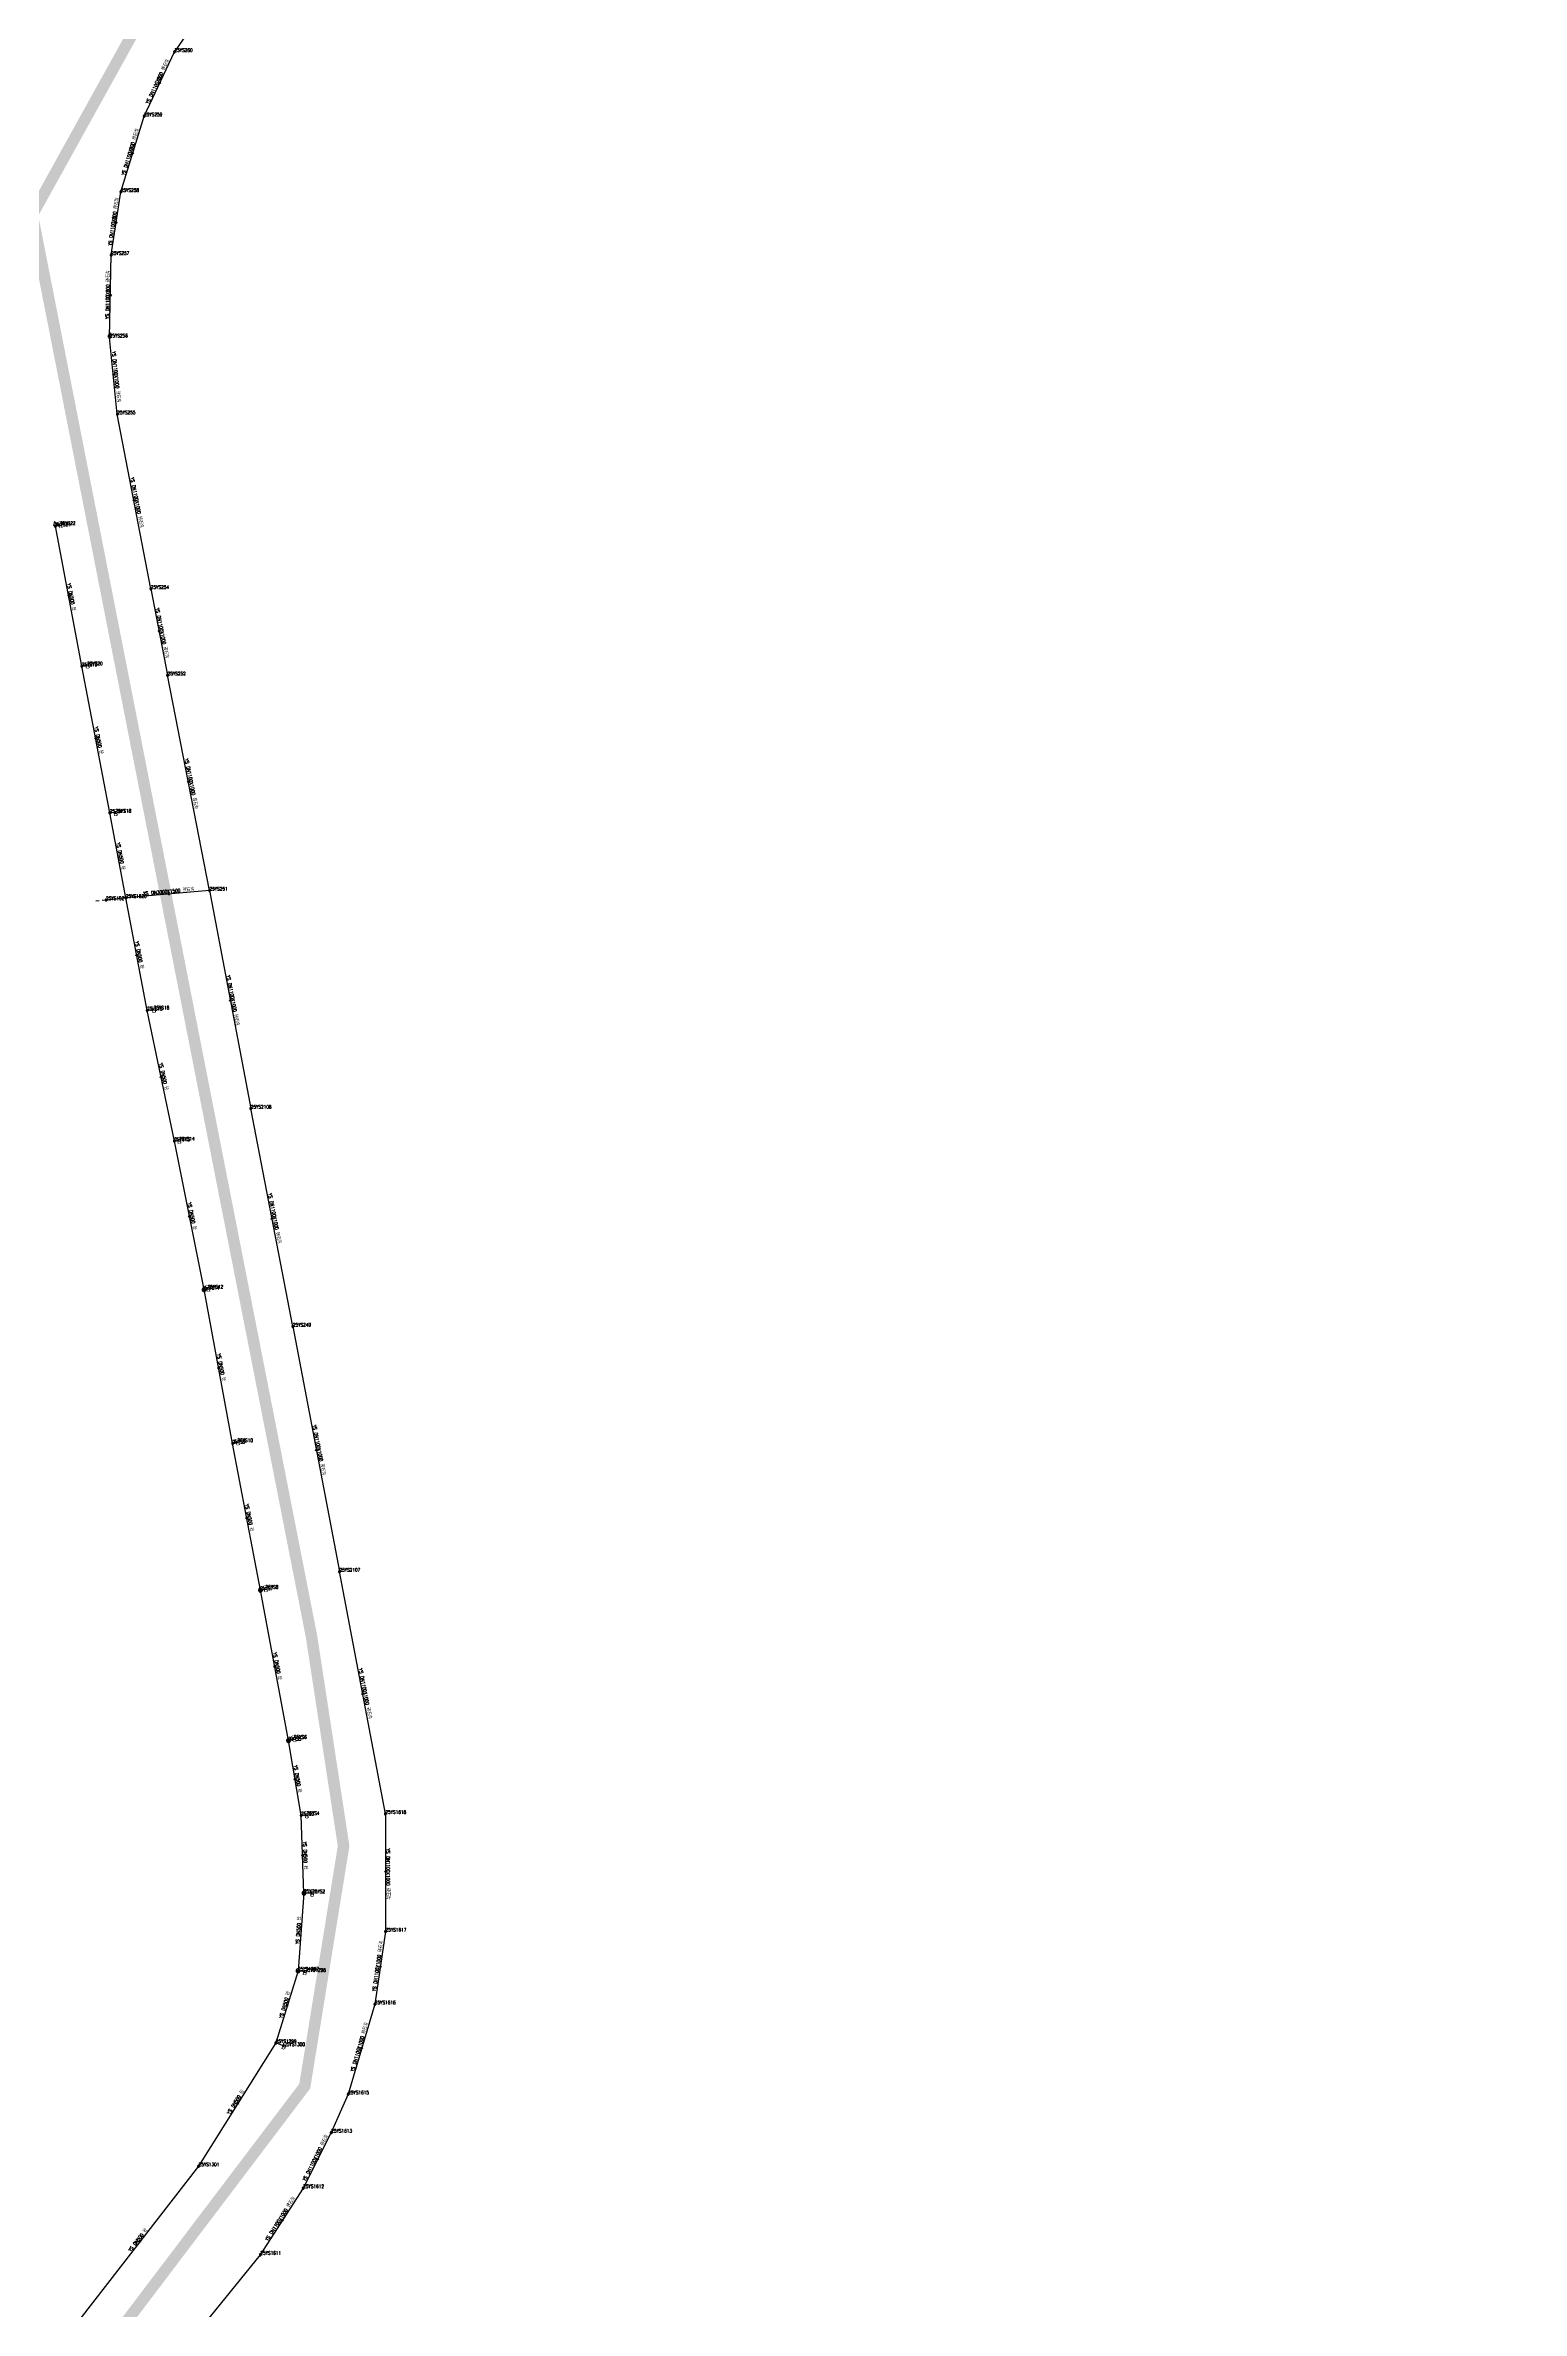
# Model space of a CAD drawing. Extents: x 78813 to 99477, y 2421021 to 2448125.
# Drawn here: x 86655 to 87039, y 2425117 to 2425708 of the extents above; entities that cross this region are included whole.
import ezdxf
from ezdxf.enums import TextEntityAlignment as Align

# ---------------------------------------------------------------- set-up
doc = ezdxf.new("R2010")
doc.units = 0
doc.set_wipeout_variables(frame=1)
doc.layers.get('0').update_dxf_attribs({"linetype": 'CONTINUOUS'})
doc.layers.add('DX_YS', color=42, linetype='CONTINUOUS')
doc.layers.add('道路', color=5, linetype='CONTINUOUS')
doc.layers.add('YSLINE', color=7, linetype='CONTINUOUS', true_color=0xcc9900)
doc.styles.add('CcNameZT', font='txt.SHX', dxfattribs={"width": 0.8, "bigfont": 'HZTXT.SHX'})
doc.styles.add('PointNameZT', font='txt.SHX', dxfattribs={"width": 0.8, "bigfont": 'HZTXT.SHX'})

# ---------------------------------------------------------------- blocks, each defined once
blk = doc.blocks.new('GC546')
at = {"color": 0}
for p in [(0.866, 0.5), (0.866, -0.5)]:
    blk.add_line(p, (0, 0), dxfattribs=at)
blk = doc.blocks.new('PS管线点')
blk.add_wipeout([(0.5, 0), (0.5, 0), (0.5, 0.1), (0.5, 0.1), (0.5, 0.1), (0.5, 0.2), (0.5, 0.2), (0.4, 0.2), (0.4, 0.3), (0.4, 0.3), (0.4, 0.3), (0.4, 0.3), (0.3, 0.4), (0.3, 0.4), (0.3, 0.4), (0.2, 0.4), (0.2, 0.4), (0.2, 0.5), (0.2, 0.5), (0.1, 0.5), (0.1, 0.5), (0.1, 0.5), (0, 0.5), (0, 0.5), (-0.1, 0.5), (-0.1, 0.5), (-0.1, 0.5), (-0.2, 0.5), (-0.2, 0.5), (-0.2, 0.4), (-0.3, 0.4), (-0.3, 0.4), (-0.3, 0.4), (-0.3, 0.4), (-0.4, 0.3), (-0.4, 0.3), (-0.4, 0.3), (-0.4, 0.3), (-0.4, 0.2), (-0.5, 0.2), (-0.5, 0.2), (-0.5, 0.1), (-0.5, 0.1), (-0.5, 0.1), (-0.5, 0), (-0.5, 0), (-0.5, 0), (-0.5, -0.1), (-0.5, -0.1), (-0.5, -0.1), (-0.5, -0.2), (-0.5, -0.2), (-0.4, -0.2), (-0.4, -0.3), (-0.4, -0.3), (-0.4, -0.3), (-0.4, -0.3), (-0.3, -0.4), (-0.3, -0.4), (-0.3, -0.4), (-0.3, -0.4), (-0.2, -0.4), (-0.2, -0.5), (-0.2, -0.5), (-0.1, -0.5), (-0.1, -0.5), (-0.1, -0.5), (0, -0.5), (0, -0.5), (0.1, -0.5), (0.1, -0.5), (0.1, -0.5), (0.2, -0.5), (0.2, -0.5), (0.2, -0.4), (0.2, -0.4), (0.3, -0.4), (0.3, -0.4), (0.3, -0.4), (0.4, -0.3), (0.4, -0.3), (0.4, -0.3), (0.4, -0.3), (0.4, -0.2), (0.5, -0.2), (0.5, -0.2), (0.5, -0.1), (0.5, -0.1), (0.5, -0.1)])
blk.add_lwpolyline([(0.5, 0), (0.5, 0), (0.5, 0.1), (0.5, 0.1), (0.5, 0.1), (0.5, 0.2), (0.5, 0.2), (0.4, 0.2), (0.4, 0.3), (0.4, 0.3), (0.4, 0.3), (0.4, 0.3), (0.3, 0.4), (0.3, 0.4), (0.3, 0.4), (0.2, 0.4), (0.2, 0.4), (0.2, 0.5), (0.2, 0.5), (0.1, 0.5), (0.1, 0.5), (0.1, 0.5), (0, 0.5), (0, 0.5), (-0.1, 0.5), (-0.1, 0.5), (-0.1, 0.5), (-0.2, 0.5), (-0.2, 0.5), (-0.2, 0.4), (-0.3, 0.4), (-0.3, 0.4), (-0.3, 0.4), (-0.3, 0.4), (-0.4, 0.3), (-0.4, 0.3), (-0.4, 0.3), (-0.4, 0.3), (-0.4, 0.2), (-0.5, 0.2), (-0.5, 0.2), (-0.5, 0.1), (-0.5, 0.1), (-0.5, 0.1), (-0.5, 0), (-0.5, 0), (-0.5, 0), (-0.5, -0.1), (-0.5, -0.1), (-0.5, -0.1), (-0.5, -0.2), (-0.5, -0.2), (-0.4, -0.2), (-0.4, -0.3), (-0.4, -0.3), (-0.4, -0.3), (-0.4, -0.3), (-0.3, -0.4), (-0.3, -0.4), (-0.3, -0.4), (-0.3, -0.4), (-0.2, -0.4), (-0.2, -0.5), (-0.2, -0.5), (-0.1, -0.5), (-0.1, -0.5), (-0.1, -0.5), (0, -0.5), (0, -0.5), (0.1, -0.5), (0.1, -0.5), (0.1, -0.5), (0.2, -0.5), (0.2, -0.5), (0.2, -0.4), (0.2, -0.4), (0.3, -0.4), (0.3, -0.4), (0.3, -0.4), (0.4, -0.3), (0.4, -0.3), (0.4, -0.3), (0.4, -0.3), (0.4, -0.2), (0.5, -0.2), (0.5, -0.2), (0.5, -0.1), (0.5, -0.1), (0.5, -0.1), (0.5, 0)], close=True)
blk = doc.blocks.new('PS变径')
blk.add_wipeout([(0.5, 0), (0.5, 0), (0.5, 0.1), (0.5, 0.1), (0.5, 0.1), (0.5, 0.2), (0.5, 0.2), (0.4, 0.2), (0.4, 0.3), (0.4, 0.3), (0.4, 0.3), (0.4, 0.3), (0.3, 0.4), (0.3, 0.4), (0.3, 0.4), (0.2, 0.4), (0.2, 0.4), (0.2, 0.5), (0.2, 0.5), (0.1, 0.5), (0.1, 0.5), (0.1, 0.5), (0, 0.5), (0, 0.5), (-0.1, 0.5), (-0.1, 0.5), (-0.1, 0.5), (-0.2, 0.5), (-0.2, 0.5), (-0.2, 0.4), (-0.3, 0.4), (-0.3, 0.4), (-0.3, 0.4), (-0.3, 0.4), (-0.4, 0.3), (-0.4, 0.3), (-0.4, 0.3), (-0.4, 0.3), (-0.4, 0.2), (-0.5, 0.2), (-0.5, 0.2), (-0.5, 0.1), (-0.5, 0.1), (-0.5, 0.1), (-0.5, 0), (-0.5, 0), (-0.5, 0), (-0.5, -0.1), (-0.5, -0.1), (-0.5, -0.1), (-0.5, -0.2), (-0.5, -0.2), (-0.4, -0.2), (-0.4, -0.3), (-0.4, -0.3), (-0.4, -0.3), (-0.4, -0.3), (-0.3, -0.4), (-0.3, -0.4), (-0.3, -0.4), (-0.3, -0.4), (-0.2, -0.4), (-0.2, -0.5), (-0.2, -0.5), (-0.1, -0.5), (-0.1, -0.5), (-0.1, -0.5), (0, -0.5), (0, -0.5), (0.1, -0.5), (0.1, -0.5), (0.1, -0.5), (0.2, -0.5), (0.2, -0.5), (0.2, -0.4), (0.2, -0.4), (0.3, -0.4), (0.3, -0.4), (0.3, -0.4), (0.4, -0.3), (0.4, -0.3), (0.4, -0.3), (0.4, -0.3), (0.4, -0.2), (0.5, -0.2), (0.5, -0.2), (0.5, -0.1), (0.5, -0.1), (0.5, -0.1)])
blk.add_wipeout([(0.5, -1), (2.5, 0), (0.5, 1)])
for points in [[(0.5, 0), (0.5, 0), (0.5, 0.1), (0.5, 0.1), (0.5, 0.1), (0.5, 0.2), (0.5, 0.2), (0.4, 0.2), (0.4, 0.3), (0.4, 0.3), (0.4, 0.3), (0.4, 0.3), (0.3, 0.4), (0.3, 0.4), (0.3, 0.4), (0.2, 0.4), (0.2, 0.4), (0.2, 0.5), (0.2, 0.5), (0.1, 0.5), (0.1, 0.5), (0.1, 0.5), (0, 0.5), (0, 0.5), (-0.1, 0.5), (-0.1, 0.5), (-0.1, 0.5), (-0.2, 0.5), (-0.2, 0.5), (-0.2, 0.4), (-0.3, 0.4), (-0.3, 0.4), (-0.3, 0.4), (-0.3, 0.4), (-0.4, 0.3), (-0.4, 0.3), (-0.4, 0.3), (-0.4, 0.3), (-0.4, 0.2), (-0.5, 0.2), (-0.5, 0.2), (-0.5, 0.1), (-0.5, 0.1), (-0.5, 0.1), (-0.5, 0), (-0.5, 0), (-0.5, 0), (-0.5, -0.1), (-0.5, -0.1), (-0.5, -0.1), (-0.5, -0.2), (-0.5, -0.2), (-0.4, -0.2), (-0.4, -0.3), (-0.4, -0.3), (-0.4, -0.3), (-0.4, -0.3), (-0.3, -0.4), (-0.3, -0.4), (-0.3, -0.4), (-0.3, -0.4), (-0.2, -0.4), (-0.2, -0.5), (-0.2, -0.5), (-0.1, -0.5), (-0.1, -0.5), (-0.1, -0.5), (0, -0.5), (0, -0.5), (0.1, -0.5), (0.1, -0.5), (0.1, -0.5), (0.2, -0.5), (0.2, -0.5), (0.2, -0.4), (0.2, -0.4), (0.3, -0.4), (0.3, -0.4), (0.3, -0.4), (0.4, -0.3), (0.4, -0.3), (0.4, -0.3), (0.4, -0.3), (0.4, -0.2), (0.5, -0.2), (0.5, -0.2), (0.5, -0.1), (0.5, -0.1), (0.5, -0.1), (0.5, 0)], [(0.5, -1), (2.5, 0), (0.5, 1)]]:
    blk.add_lwpolyline(points, close=True)
blk = doc.blocks.new('PS雨篦')
blk.add_lwpolyline([(-1.5, 0.5), (0, 0.5), (1.5, 0.5), (1.5, -0.5), (0, -0.5), (-1.5, -0.5)], close=True)
blk.add_wipeout([(-1.5, 0.5), (0, 0.5), (1.5, 0.5), (1.5, -0.5), (0, -0.5), (-1.5, -0.5)])
for p, q in [((-0.5, -0.5), (-0.5, 0.5)), ((0.5, -0.5), (0.5, 0.5))]:
    blk.add_line(p, q)
blk = doc.blocks.new('PS非普查')
blk.add_lwpolyline([(3.7, 0), (5.3, 0)])
blk.add_wipeout([(0.5, 0), (0.5, 0), (0.5, 0.1), (0.5, 0.1), (0.5, 0.1), (0.5, 0.2), (0.5, 0.2), (0.4, 0.2), (0.4, 0.3), (0.4, 0.3), (0.4, 0.3), (0.4, 0.3), (0.3, 0.4), (0.3, 0.4), (0.3, 0.4), (0.2, 0.4), (0.2, 0.4), (0.2, 0.5), (0.2, 0.5), (0.1, 0.5), (0.1, 0.5), (0.1, 0.5), (0, 0.5), (0, 0.5), (-0.1, 0.5), (-0.1, 0.5), (-0.1, 0.5), (-0.2, 0.5), (-0.2, 0.5), (-0.2, 0.4), (-0.3, 0.4), (-0.3, 0.4), (-0.3, 0.4), (-0.3, 0.4), (-0.4, 0.3), (-0.4, 0.3), (-0.4, 0.3), (-0.4, 0.3), (-0.4, 0.2), (-0.5, 0.2), (-0.5, 0.2), (-0.5, 0.1), (-0.5, 0.1), (-0.5, 0.1), (-0.5, 0), (-0.5, 0), (-0.5, 0), (-0.5, -0.1), (-0.5, -0.1), (-0.5, -0.1), (-0.5, -0.2), (-0.5, -0.2), (-0.4, -0.2), (-0.4, -0.3), (-0.4, -0.3), (-0.4, -0.3), (-0.4, -0.3), (-0.3, -0.4), (-0.3, -0.4), (-0.3, -0.4), (-0.3, -0.4), (-0.2, -0.4), (-0.2, -0.5), (-0.2, -0.5), (-0.1, -0.5), (-0.1, -0.5), (-0.1, -0.5), (0, -0.5), (0, -0.5), (0.1, -0.5), (0.1, -0.5), (0.1, -0.5), (0.2, -0.5), (0.2, -0.5), (0.2, -0.4), (0.2, -0.4), (0.3, -0.4), (0.3, -0.4), (0.3, -0.4), (0.4, -0.3), (0.4, -0.3), (0.4, -0.3), (0.4, -0.3), (0.4, -0.2), (0.5, -0.2), (0.5, -0.2), (0.5, -0.1), (0.5, -0.1), (0.5, -0.1)])
blk.add_line((0.5, 0), (2.1, 0))
blk.add_lwpolyline([(0.5, 0), (0.5, 0), (0.5, 0.1), (0.5, 0.1), (0.5, 0.1), (0.5, 0.2), (0.5, 0.2), (0.4, 0.2), (0.4, 0.3), (0.4, 0.3), (0.4, 0.3), (0.4, 0.3), (0.3, 0.4), (0.3, 0.4), (0.3, 0.4), (0.2, 0.4), (0.2, 0.4), (0.2, 0.5), (0.2, 0.5), (0.1, 0.5), (0.1, 0.5), (0.1, 0.5), (0, 0.5), (0, 0.5), (-0.1, 0.5), (-0.1, 0.5), (-0.1, 0.5), (-0.2, 0.5), (-0.2, 0.5), (-0.2, 0.4), (-0.3, 0.4), (-0.3, 0.4), (-0.3, 0.4), (-0.3, 0.4), (-0.4, 0.3), (-0.4, 0.3), (-0.4, 0.3), (-0.4, 0.3), (-0.4, 0.2), (-0.5, 0.2), (-0.5, 0.2), (-0.5, 0.1), (-0.5, 0.1), (-0.5, 0.1), (-0.5, 0), (-0.5, 0), (-0.5, 0), (-0.5, -0.1), (-0.5, -0.1), (-0.5, -0.1), (-0.5, -0.2), (-0.5, -0.2), (-0.4, -0.2), (-0.4, -0.3), (-0.4, -0.3), (-0.4, -0.3), (-0.4, -0.3), (-0.3, -0.4), (-0.3, -0.4), (-0.3, -0.4), (-0.3, -0.4), (-0.2, -0.4), (-0.2, -0.5), (-0.2, -0.5), (-0.1, -0.5), (-0.1, -0.5), (-0.1, -0.5), (0, -0.5), (0, -0.5), (0.1, -0.5), (0.1, -0.5), (0.1, -0.5), (0.2, -0.5), (0.2, -0.5), (0.2, -0.4), (0.2, -0.4), (0.3, -0.4), (0.3, -0.4), (0.3, -0.4), (0.4, -0.3), (0.4, -0.3), (0.4, -0.3), (0.4, -0.3), (0.4, -0.2), (0.5, -0.2), (0.5, -0.2), (0.5, -0.1), (0.5, -0.1), (0.5, -0.1), (0.5, 0)], close=True)
blk = doc.blocks.new('PS雨水井')
blk.add_lwpolyline([(1, 0), (1, 0.1), (1, 0.1), (1, 0.2), (1, 0.3), (0.9, 0.3), (0.9, 0.4), (0.9, 0.5), (0.8, 0.5), (0.8, 0.6), (0.8, 0.6), (0.7, 0.7), (0.7, 0.7), (0.6, 0.8), (0.6, 0.8), (0.5, 0.9), (0.4, 0.9), (0.4, 0.9), (0.3, 1), (0.2, 1), (0.2, 1), (0.1, 1), (0, 1), (0, 1), (-0.1, 1), (-0.2, 1), (-0.2, 1), (-0.3, 1), (-0.4, 0.9), (-0.4, 0.9), (-0.5, 0.9), (-0.6, 0.8), (-0.6, 0.8), (-0.7, 0.7), (-0.7, 0.7), (-0.8, 0.6), (-0.8, 0.6), (-0.8, 0.5), (-0.9, 0.5), (-0.9, 0.4), (-0.9, 0.3), (-1, 0.3), (-1, 0.2), (-1, 0.1), (-1, 0.1), (-1, 0), (-1, -0.1), (-1, -0.1), (-1, -0.2), (-1, -0.3), (-0.9, -0.3), (-0.9, -0.4), (-0.9, -0.5), (-0.8, -0.5), (-0.8, -0.6), (-0.8, -0.6), (-0.7, -0.7), (-0.7, -0.7), (-0.6, -0.8), (-0.6, -0.8), (-0.5, -0.9), (-0.4, -0.9), (-0.4, -0.9), (-0.3, -1), (-0.2, -1), (-0.2, -1), (-0.1, -1), (0, -1), (0, -1), (0.1, -1), (0.2, -1), (0.2, -1), (0.3, -1), (0.4, -0.9), (0.4, -0.9), (0.5, -0.9), (0.6, -0.8), (0.6, -0.8), (0.7, -0.7), (0.7, -0.7), (0.8, -0.6), (0.8, -0.6), (0.8, -0.5), (0.9, -0.5), (0.9, -0.4), (0.9, -0.3), (1, -0.3), (1, -0.2), (1, -0.1), (1, 0)], close=True)
blk.add_wipeout([(1, 0), (1, 0.1), (1, 0.1), (1, 0.2), (1, 0.3), (0.9, 0.3), (0.9, 0.4), (0.9, 0.5), (0.8, 0.5), (0.8, 0.6), (0.8, 0.6), (0.7, 0.7), (0.7, 0.7), (0.6, 0.8), (0.6, 0.8), (0.5, 0.9), (0.4, 0.9), (0.4, 0.9), (0.3, 1), (0.2, 1), (0.2, 1), (0.1, 1), (0, 1), (0, 1), (-0.1, 1), (-0.2, 1), (-0.2, 1), (-0.3, 1), (-0.4, 0.9), (-0.4, 0.9), (-0.5, 0.9), (-0.6, 0.8), (-0.6, 0.8), (-0.7, 0.7), (-0.7, 0.7), (-0.8, 0.6), (-0.8, 0.6), (-0.8, 0.5), (-0.9, 0.5), (-0.9, 0.4), (-0.9, 0.3), (-1, 0.3), (-1, 0.2), (-1, 0.1), (-1, 0.1), (-1, 0), (-1, -0.1), (-1, -0.1), (-1, -0.2), (-1, -0.3), (-0.9, -0.3), (-0.9, -0.4), (-0.9, -0.5), (-0.8, -0.5), (-0.8, -0.6), (-0.8, -0.6), (-0.7, -0.7), (-0.7, -0.7), (-0.6, -0.8), (-0.6, -0.8), (-0.5, -0.9), (-0.4, -0.9), (-0.4, -0.9), (-0.3, -1), (-0.2, -1), (-0.2, -1), (-0.1, -1), (0, -1), (0, -1), (0.1, -1), (0.2, -1), (0.2, -1), (0.3, -1), (0.4, -0.9), (0.4, -0.9), (0.5, -0.9), (0.6, -0.8), (0.6, -0.8), (0.7, -0.7), (0.7, -0.7), (0.8, -0.6), (0.8, -0.6), (0.8, -0.5), (0.9, -0.5), (0.9, -0.4), (0.9, -0.3), (1, -0.3), (1, -0.2), (1, -0.1)])
for p, q in [((-1, 0), (0, 0)), ((-0.9, 0.5), (0, 0.5)), ((0, 1), (0, 0)), ((0, 0.5), (0.9, 0.5)), ((0, 0), (0, -1)), ((0, 0), (1, 0)), ((-0.9, -0.5), (0, -0.5)), ((0, -0.5), (0.9, -0.5))]:
    blk.add_line(p, q)
blk = doc.blocks.new('测量点')
h = blk.add_hatch(color=256)
edge = h.paths.add_edge_path()
edge.add_arc((0, 0), 0.5, 0, 360)
blk.add_circle((0, 0), 0.5)

msp = doc.modelspace()

# ---------------------------------------------------------------- block references
at = {"layer": 'DX_YS', "yscale": 0.5, "zscale": 0.5}
for p, xscale, rotation in [((86684.45, 2425697.65, 3.86), 0.5000000001536496, 64.71863045558679), ((86677.45, 2425679.42, 3.96), 0.499999999866367, 72.87439079449615), ((86673.16, 2425661.34, 4.02), 0.5000000001781035, 81.3161513101042), ((86671.7, 2425642.39, 3.92), 0.4999999998851811, 88.93498658003358), ((86672.51, 2425621.63, 3.84), 0.5000000001509899, 95.72219960918616), ((86677.88, 2425588.86, 3.51), 0.5000000001229686, 100.8668933224122), ((86660.82, 2425564.19, 3.59), 0.5000000001832314, 100.6838252741066), ((86684.43, 2425554.84, 2.84), 0.5000000000833822, 100.9633126572995), ((86667.92, 2425526.83, 3.46), 0.4999999998557038, 100.8435975605049), ((86692.07, 2425515.54, 2.45), 0.4999999998519986, 101.0057837755386), ((86686.63, 2425486.54, 2.56), 0.5000000000024155, 5.090460311877128), ((86678.52, 2425470.91, 2.73), 0.4999999998549646, 280.7059852453273), ((86702.89, 2425459.1, 2.7), 0.4999999998506179, 280.7154649849932), ((86684.83, 2425439.24, 3.4), 0.4999999999299272, 281.7507326890598), ((86692.24, 2425402.86, 3.47), 0.5000000001191487, 281.2888806079861), ((86713.77, 2425402.29, 3.27), 0.5000000001838688, 280.9644736968089), ((86699.83, 2425363.45, 3.59), 0.5000000000174134, 280.5291306023761), ((86725.34, 2425341.95, 3.66), 0.4999999998869422, 280.7501670137684), ((86707.18, 2425324.3, 3.55), 0.5000000001735025, 280.7350023170765), ((86714.46, 2425285.6, 3.61), 0.4999999999231046, 280.5838237430992), ((86737.38, 2425278.46, 3.88), 0.4999999999958212, 280.7212739464729), ((86719.76, 2425256.24, 3.72), 0.4999999998544108, 279.5522549698174), ((86721.78, 2425236.36, 3.8), 0.5000000000532252, 272.0886318288373), ((86743.38, 2425231.58, 4.03), 0.499999999983179, 90.12146836529145), ((86742.01, 2425206.77, 4.26), 0.5000000000417547, 81.58342958698124), ((86717.7, 2425196.61, 4.01), 0.5000000001363194, 72.87952207670122), ((86737.13, 2425185.56, 4.15), 0.4999999998822828, 73.48973080282785), ((86704.74, 2425171.14, 4.01), 0.5000000001773359, 57.92904102545356), ((86725.6, 2425156.6, 3.61), 0.5000000000538526, 63.10289476246587), ((86716.35, 2425140.69, 3.53), 0.4999999998226409, 57.25543335243373), ((86679.21, 2425135.17, 3.92), 0.5000000001105271, 52.16615099615215)]:
    msp.add_blockref('GC546', p, dxfattribs=dict(at, xscale=xscale, rotation=rotation))

# ---------------------------------------------------------------- texts
at = {"layer": 'DX_YS', "style": 'CcNameZT', "width": 0.8}
for s, rotation, p in [(' YS DN1100X800 砖石沟', 64.71863, (86684.22, 2425697.76, 3.85)), (' YS DN1100X800 砖石沟', 72.87439, (86677.21, 2425679.49, 3.86)), (' YS DN1100X800 砖石沟', 81.31615, (86672.91, 2425661.38, 4.05)), (' YS DN1100X800 砖石沟', 88.93499, (86671.45, 2425642.39, 3.99)), (' YS DN1100X1000 砖石沟', 275.72219, (86672.76, 2425621.66, 3.86)), (' YS DN1100X1000 砖石沟', 280.86689, (86678.13, 2425588.91, 3.82)), (' YS DN500 砼', 280.68382, (86661.06, 2425564.23, 3.65)), (' YS DN1100X1000 砖石沟', 280.96331, (86684.68, 2425554.89, 3.2)), (' YS DN500 砼', 280.84359, (86668.17, 2425526.88, 3.54)), (' YS DN1100X1000 砖石沟', 281.00578, (86692.31, 2425515.59, 2.49)), (' YS DN500 砼', 280.6579, (86673.91, 2425496.69, 3.38)), (' YS DN3000X1500 砖石沟', 5.09046, (86686.61, 2425486.79, 2.42)), (' YS DN500 砼', 280.70599, (86678.77, 2425470.95, 2.76)), (' YS DN1100X1000 砖石沟', 280.71546, (86703.14, 2425459.15, 2.99)), (' YS DN500 砼', 281.75073, (86685.08, 2425439.29, 3.43)), (' YS DN1100X1000 砖石沟', 280.96447, (86714.02, 2425402.34, 3.55)), (' YS DN500 砼', 281.28888, (86692.48, 2425402.91, 3.51)), (' YS DN500 砼', 280.52913, (86700.08, 2425363.49, 3.6)), (' YS DN1100X1000 砖石沟', 280.75017, (86725.58, 2425341.99, 3.77)), (' YS DN500 砼', 280.735, (86707.42, 2425324.34, 3.5)), (' YS DN500 砼', 280.58382, (86714.71, 2425285.65, 3.63)), (' YS DN1100X1000 砖石沟', 280.72127, (86737.62, 2425278.51, 3.99)), (' YS DN500 砼', 279.55225, (86720.01, 2425256.28, 3.82)), (' YS DN500 砼', 272.08863, (86722.03, 2425236.37, 3.77)), (' YS DN1100X1000 砖石沟', 270.12146, (86743.63, 2425231.58, 3.99)), (' YS DN500 砼', 85.62859, (86721.12, 2425216.15, 4.04)), (' YS DN1100X1000 砖石沟', 81.58343, (86741.76, 2425206.8, 4.07)), (' YS DN500 砼', 72.87952, (86717.46, 2425196.68, 4.02)), (' YS DN1100X1000 砖石沟', 73.48973, (86736.89, 2425185.63, 4.46)), (' YS DN500 砼', 57.92904, (86704.53, 2425171.28, 4.01)), (' YS DN1100X1000 砖石沟', 63.10289, (86725.37, 2425156.71, 3.75)), (' YS DN1100X1000 砖石沟', 57.25543, (86716.14, 2425140.83, 3.47)), (' YS DN500 砼', 52.16615, (86679.02, 2425135.32, 4.01))]:
    msp.add_text(s, height=0.9, rotation=rotation, dxfattribs=at).set_placement(p, align=Align.CENTER)
at = {"layer": 'DX_YS', "style": 'PointNameZT', "width": 0.8}
for s, p in [('25YS260', (86688.41, 2425706.04, 3.85)), ('25YS259', (86680.49, 2425689.27, 3.86)), ('25YS258', (86674.42, 2425669.56, 4.05)), ('25YS257', (86671.9, 2425653.12, 3.99)), ('25YS256', (86671.51, 2425631.65, 3.86)), ('25YS255', (86673.51, 2425611.62, 3.82)), ('25YS21', (86657.38, 2425582.43, 3.65)), ('25YS22', (86658.57, 2425582.76, 4.23)), ('25YS254', (86682.25, 2425566.11, 3.2)), ('25YS19', (86664.26, 2425545.94, 3.54)), ('25YS20', (86665.66, 2425546.22, 4.16)), ('25YS252', (86686.61, 2425543.58, 2.49)), ('25YS17', (86671.58, 2425507.72, 3.38)), ('25YS18', (86673.08, 2425507.8, 4.06)), ('25YS1521', (86670.58, 2425485.02, 2.77)), ('25YS1520', (86675.75, 2425485.57, 2.7)), ('25YS251', (86697.52, 2425487.51, 2.42)), ('25YS15', (86681.29, 2425456.25, 2.76)), ('25YS16', (86683, 2425456.53, 4.02)), ('25YS2108', (86708.27, 2425430.69, 2.99)), ('25YS13', (86688.37, 2425422.23, 3.43)), ('25YS14', (86689.6, 2425422.37, 4.27)), ('25YS11', (86696.1, 2425383.5, 3.51)), ('25YS12', (86697.06, 2425383.78, 4.52)), ('25YS249', (86719.27, 2425373.89, 3.55)), ('25YS9', (86703.56, 2425343.4, 3.6)), ('25YS10', (86704.8, 2425343.78, 4.13)), ('25YS2107', (86731.4, 2425310.01, 3.77)), ('25YS7', (86710.8, 2425305.2, 3.5)), ('25YS8', (86712.1, 2425305.55, 4.16)), ('25YS5', (86718.12, 2425266, 3.63)), ('25YS6', (86719.51, 2425266.47, 3.79)), ('25YS3', (86721.41, 2425246.48, 3.82)), ('25YS4', (86722.82, 2425246.61, 3.89)), ('25YS1618', (86743.35, 2425246.91, 3.99)), ('25YS1', (86722.15, 2425226.24, 3.77)), ('25YS2', (86724.31, 2425226.2, 4.53)), ('25YS1617', (86743.41, 2425216.25, 4.07)), ('25YS1297', (86720.6, 2425206.02, 4.02)), ('25YS1298', (86722.42, 2425205.74, 4.76)), ('25YS1616', (86740.61, 2425197.28, 4.46)), ('25YS1299', (86714.8, 2425187.19, 4.01)), ('25YS1300', (86716.99, 2425186.4, 4.68)), ('25YS1615', (86733.66, 2425173.84, 3.85)), ('25YS1613', (86729.26, 2425163.83, 3.75)), ('25YS1301', (86694.69, 2425155.09, 4.01)), ('25YS1612', (86721.93, 2425149.37, 3.47)), ('25YS1611', (86710.77, 2425132.01, 3.59))]:
    msp.add_text(s, height=0.9, dxfattribs=at).set_placement(p)

# ---------------------------------------------------------------- next in the draw order: block references
at = {"layer": 'DX_YS', "xscale": 0.5, "yscale": 0.5, "zscale": 0.5}
for name, p in [('PS管线点', (86688.41, 2425706.04, 3.85)), ('PS管线点', (86680.49, 2425689.27, 3.86)), ('PS管线点', (86674.42, 2425669.56, 4.05)), ('PS管线点', (86671.9, 2425653.12, 3.99)), ('PS管线点', (86673.51, 2425611.62, 3.82)), ('PS管线点', (86682.25, 2425566.11, 3.2)), ('PS管线点', (86664.26, 2425545.94, 3.54)), ('PS管线点', (86686.61, 2425543.58, 2.49)), ('PS管线点', (86671.58, 2425507.72, 3.38)), ('PS管线点', (86675.75, 2425485.57, 2.7)), ('PS管线点', (86697.52, 2425487.51, 2.42)), ('PS管线点', (86681.29, 2425456.25, 2.76)), ('PS管线点', (86708.27, 2425430.69, 2.99)), ('PS管线点', (86688.37, 2425422.23, 3.43)), ('PS管线点', (86719.27, 2425373.89, 3.55)), ('PS管线点', (86731.4, 2425310.01, 3.77)), ('PS管线点', (86743.35, 2425246.91, 3.99)), ('PS管线点', (86743.41, 2425216.25, 4.07)), ('PS雨水井', (86720.6, 2425206.02, 4.02)), ('PS管线点', (86740.61, 2425197.28, 4.46)), ('PS管线点', (86714.8, 2425187.19, 4.01)), ('PS管线点', (86733.66, 2425173.84, 3.85)), ('PS管线点', (86729.26, 2425163.83, 3.75)), ('PS管线点', (86694.69, 2425155.09, 4.01)), ('PS管线点', (86721.93, 2425149.37, 3.47)), ('PS管线点', (86710.77, 2425132.01, 3.59))]:
    msp.add_blockref(name, p, dxfattribs=at)
at = {"layer": 'DX_YS', "yscale": 0.5, "zscale": 0.5}
for name, p, xscale, rotation in [('PS变径', (86671.51, 2425631.65, 3.86), 0.4999999998851811, 88.93498658003358), ('PS变径', (86657.38, 2425582.43, 3.65), 0.5000000001832314, 100.6838252741066), ('PS非普查', (86670.58, 2425485.02, 2.77), 0.4999999999786145, 186.013041014395), ('PS雨篦', (86697.06, 2425383.78, 4.52), 0.4999999997862286, 106.4675467819295), ('PS雨篦', (86704.8, 2425343.78, 4.13), 0.4999999999611095, 107.0316704735103), ('PS雨篦', (86712.1, 2425305.55, 4.16), 0.4999999997789192, 104.9614492765095), ('PS雨篦', (86719.51, 2425266.47, 3.79), 0.500000000072636, 108.7691394638171), ('PS雨篦', (86722.82, 2425246.61, 3.89), 0.5000000000922049, 95.12510335998536), ('PS雨篦', (86724.31, 2425226.2, 4.53), 0.4999999998295174, 88.89016524016188)]:
    msp.add_blockref(name, p, dxfattribs=dict(at, xscale=xscale, rotation=rotation))

# ---------------------------------------------------------------- next in the draw order: linework, layer by layer
at = {"layer": 'YSLINE'}
for p, q in [((86695.33, 2425716.17, 3.83), (86688.41, 2425706.04, 3.85)), ((86680.49, 2425689.27, 3.86), (86688.41, 2425706.04, 3.85)), ((86674.42, 2425669.56, 4.05), (86680.49, 2425689.27, 3.86)), ((86671.9, 2425653.12, 3.99), (86674.42, 2425669.56, 4.05)), ((86671.51, 2425631.65, 3.86), (86671.9, 2425653.12, 3.99)), ((86673.51, 2425611.62, 3.82), (86671.51, 2425631.65, 3.86)), ((86682.25, 2425566.11, 3.2), (86673.51, 2425611.62, 3.82)), ((86682.25, 2425566.11, 3.2), (86686.61, 2425543.58, 2.49)), ((86697.52, 2425487.51, 2.42), (86686.61, 2425543.58, 2.49)), ((86697.52, 2425487.51, 2.42), (86708.27, 2425430.69, 2.99)), ((86719.27, 2425373.89, 3.55), (86708.27, 2425430.69, 2.99)), ((86719.27, 2425373.89, 3.55), (86731.4, 2425310.01, 3.77)), ((86743.35, 2425246.91, 3.99), (86731.4, 2425310.01, 3.77)), ((86743.35, 2425246.91, 3.99), (86743.41, 2425216.25, 4.07)), ((86743.41, 2425216.25, 4.07), (86740.61, 2425197.28, 4.46)), ((86740.61, 2425197.28, 4.46), (86733.66, 2425173.84, 3.85)), ((86733.66, 2425173.84, 3.85), (86729.26, 2425163.83, 3.75)), ((86729.26, 2425163.83, 3.75), (86721.93, 2425149.37, 3.47)), ((86694.69, 2425155.09, 4.01), (86663.74, 2425115.25, 3.83)), ((86721.93, 2425149.37, 3.47), (86710.77, 2425132.01, 3.59)), ((86710.77, 2425132.01, 3.59), (86673.92, 2425086.66, 3.35))]:
    msp.add_line(p, q, dxfattribs=at)

# ---------------------------------------------------------------- next in the draw order: block references
at = {"layer": 'DX_YS', "yscale": 0.5, "zscale": 0.5}
for p, xscale, rotation in [((86658.57, 2425582.76, 4.23), 0.500000000219711, 105.2877333471074), ((86665.66, 2425546.22, 4.16), 0.4999999999833541, 101.0890798013823), ((86673.08, 2425507.8, 4.06), 0.4999999999043645, 93.01479232173313), ((86683, 2425456.53, 4.02), 0.499999999898217, 99.39687874713265), ((86689.6, 2425422.37, 4.27), 0.5000000000150822, 96.54478213987588), ((86722.42, 2425205.74, 4.76), 0.5000000000344855, 81.18543476225442), ((86716.99, 2425186.4, 4.68), 0.5000000001240924, 70.06517879292933)]:
    msp.add_blockref('PS雨篦', p, dxfattribs=dict(at, xscale=xscale, rotation=rotation))
at = {"layer": 'DX_YS', "xscale": 0.5, "yscale": 0.5, "zscale": 0.5}
for name, p in [('测量点', (86675.75, 2425485.57, 2.7)), ('PS雨水井', (86696.1, 2425383.5, 3.51)), ('PS管线点', (86703.56, 2425343.4, 3.6)), ('PS雨水井', (86710.8, 2425305.2, 3.5)), ('PS雨水井', (86718.12, 2425266, 3.63)), ('PS管线点', (86721.41, 2425246.48, 3.82)), ('PS雨水井', (86722.15, 2425226.24, 3.77))]:
    msp.add_blockref(name, p, dxfattribs=at)

# ---------------------------------------------------------------- next in the draw order: linework, layer by layer
at = {"layer": 'YSLINE'}
for p, q in [((86658.57, 2425582.76, 4.23), (86657.38, 2425582.43, 4.25)), ((86664.26, 2425545.94, 3.54), (86657.38, 2425582.43, 3.65)), ((86665.66, 2425546.22, 4.16), (86664.26, 2425545.94, 4.27)), ((86683, 2425456.53, 4.02), (86681.29, 2425456.25, 4.16)), ((86688.37, 2425422.23, 3.43), (86681.29, 2425456.25, 3.36)), ((86689.6, 2425422.37, 4.27), (86688.37, 2425422.23, 4.29)), ((86696.1, 2425383.5, 3.51), (86688.37, 2425422.23, 3.43)), ((86697.06, 2425383.78, 4.52), (86696.1, 2425383.5, 4.25)), ((86703.56, 2425343.4, 3.6), (86696.1, 2425383.5, 3.58)), ((86704.8, 2425343.78, 4.13), (86703.56, 2425343.4, 4.3)), ((86710.8, 2425305.2, 3.5), (86703.56, 2425343.4, 3.6)), ((86712.1, 2425305.55, 4.16), (86710.8, 2425305.2, 4.16)), ((86718.12, 2425266, 3.63), (86710.8, 2425305.2, 3.59)), ((86719.51, 2425266.47, 3.79), (86718.12, 2425266, 3.85)), ((86721.41, 2425246.48, 3.82), (86718.12, 2425266, 3.63)), ((86722.82, 2425246.61, 3.89), (86721.41, 2425246.48, 4.07)), ((86714.8, 2425187.19, 4.01), (86694.69, 2425155.09, 4.01)), ((86716.99, 2425186.4, 4.68), (86714.8, 2425187.19, 4.49))]:
    msp.add_line(p, q, dxfattribs=at)

# ---------------------------------------------------------------- next in the draw order: block references
at = {"layer": 'DX_YS', "xscale": 0.5, "yscale": 0.5, "zscale": 0.5}
for name, p in [('测量点', (86671.58, 2425507.72, 3.38)), ('PS管线点', (86675.75, 2425485.57, 2.7)), ('测量点', (86722.15, 2425226.24, 3.84)), ('测量点', (86720.6, 2425206.02, 4.04))]:
    msp.add_blockref(name, p, dxfattribs=at)

# ---------------------------------------------------------------- next in the draw order: linework, layer by layer
at = {"layer": 'YSLINE'}
for p, q in [((86675.75, 2425485.57, 2.7), (86670.58, 2425485.02, 2.77)), ((86697.52, 2425487.51, 2.42), (86675.75, 2425485.57, 2.7)), ((86681.29, 2425456.25, 2.76), (86675.75, 2425485.57, 2.7))]:
    msp.add_line(p, q, dxfattribs=at)

# ---------------------------------------------------------------- next in the draw order: block references
at = {"layer": 'DX_YS', "xscale": 0.5, "yscale": 0.5, "zscale": 0.5}
for name, p in [('PS管线点', (86671.58, 2425507.72, 3.38)), ('PS雨水井', (86722.15, 2425226.24, 3.84)), ('PS雨水井', (86720.6, 2425206.02, 4.04))]:
    msp.add_blockref(name, p, dxfattribs=at)

# ---------------------------------------------------------------- next in the draw order: linework, layer by layer
at = {"layer": 'YSLINE'}
for p, q in [((86671.58, 2425507.72, 3.38), (86664.26, 2425545.94, 3.54)), ((86673.08, 2425507.8, 4.06), (86671.58, 2425507.72, 4.08)), ((86675.75, 2425485.57, 2.7), (86671.58, 2425507.72, 3.38)), ((86722.15, 2425226.24, 3.77), (86721.41, 2425246.48, 3.82)), ((86722.15, 2425226.24, 3.77), (86720.6, 2425206.02, 4.04)), ((86724.31, 2425226.2, 4.53), (86722.15, 2425226.24, 3.84)), ((86720.6, 2425206.02, 4.02), (86714.8, 2425187.19, 4.01)), ((86722.42, 2425205.74, 4.76), (86720.6, 2425206.02, 4.42))]:
    msp.add_line(p, q, dxfattribs=at)
at = {"layer": '道路', "const_width": 3, "flags": 128}
msp.add_lwpolyline([(88490.91, 2428368.35), (88490.91, 2428368.35), (88226.56, 2427927.88), (88131.21, 2427530.81), (88117.83, 2427492.03), (88101.37, 2427461.64), (88070.6, 2427421.29), (87668.89, 2426919.76), (87439.34, 2426693.08), (87352.3, 2426587.72), (87304.07, 2426512.14), (87188.07, 2426317.77), (87054.17, 2426150.46), (86855.86, 2425902.41), (86705.55, 2425761.42), (86651.34, 2425663.59), (86724.11, 2425293.11), (86732.47, 2425238.52), (86722.35, 2425175.95), (86558.63, 2424959.81), (86415.4, 2424786.38)], dxfattribs=at)

doc.saveas('drawing.dxf')
